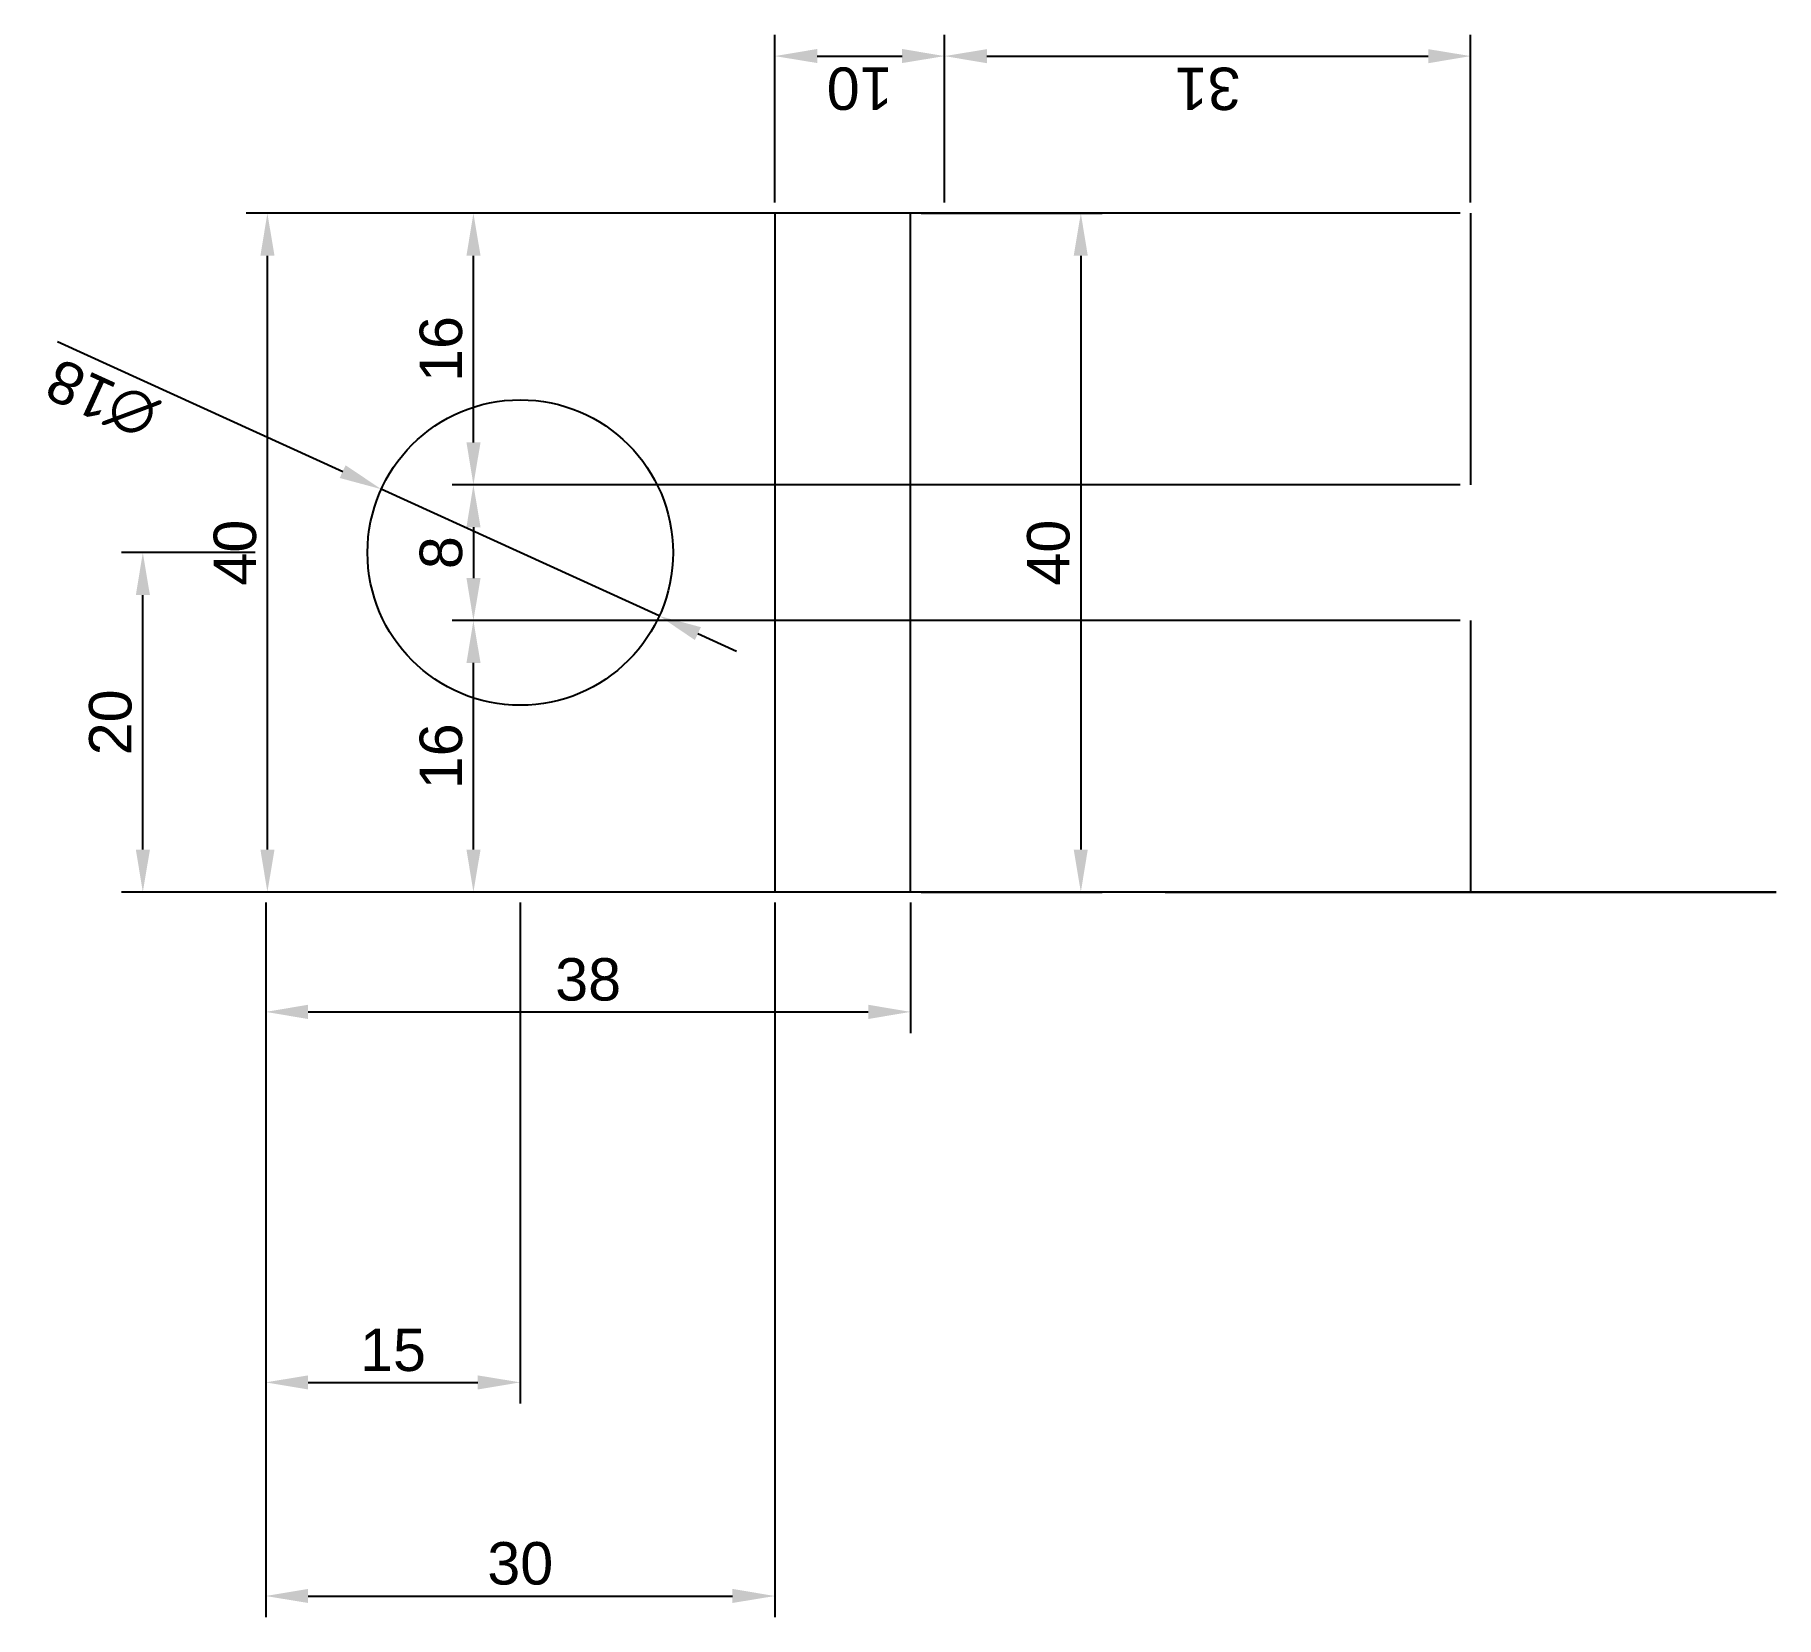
# Model space of a CAD drawing. Header units: millimetres. Extents: x 40 to 143, y 12 to 105.
import ezdxf

# ---------------------------------------------------------------- set-up
doc = ezdxf.new("R2010")
doc.units = ezdxf.units.MM
doc.styles.get("Standard").update_dxf_attribs({"font": 'arial.ttf'})
doc.dimstyles.new('ISO-25', dxfattribs={"dimtxt": 2.5, "dimasz": 2.5, "dimexe": 1.25, "dimexo": 0.625, "dimtad": 1, "dimtxsty": 'Standard', "dimcen": 2.5, "dimadec": 0, "dimazin": 0, "dimtfac": 1, "dimtmove": 0, "dimatfit": 3, "dimfxl": 1, "dimarcsym": 0})

# ---------------------------------------------------------------- blocks, each defined once
blk = doc.blocks.new('*D1')
at = {"color": 0, "lineweight": -2, "transparency": 16777216}
for p, q in [((53.74, 54.25), (53.74, 46.56)), ((91.74, 54.25), (91.74, 46.56)), ((56.24, 47.81), (89.24, 47.81))]:
    blk.add_line(p, q, dxfattribs=at)
at = {"color": 0, "transparency": 16777216}
for points in [[(56.24, 48.23), (56.24, 47.39), (53.74, 47.81)], [(89.24, 48.23), (89.24, 47.39), (91.74, 47.81)]]:
    blk.add_solid(points, dxfattribs=at)
at = {"layer": 'Defpoints', "color": 0, "transparency": 16777216}
for p in [(53.74, 54.87), (91.74, 54.87), (91.74, 47.81)]:
    blk.add_point(p, dxfattribs=at)
at = {"color": 0, "transparency": 16777216, "insert": (72.74, 49.71), "char_height": 2.5, "attachment_point": 5}
blk.add_mtext('38', dxfattribs=at)
blk = doc.blocks.new('*D2')
at = {"color": 0, "lineweight": -2, "transparency": 16777216}
for p, q in [((92.37, 94.87), (103.02, 94.87)), ((101.77, 92.37), (101.77, 57.37)), ((92.37, 54.87), (103.02, 54.87))]:
    blk.add_line(p, q, dxfattribs=at)
at = {"color": 0, "transparency": 16777216}
for points in [[(101.35, 92.37), (102.18, 92.37), (101.77, 94.87)], [(101.35, 57.37), (102.18, 57.37), (101.77, 54.87)]]:
    blk.add_solid(points, dxfattribs=at)
at = {"layer": 'Defpoints', "color": 0, "transparency": 16777216}
for p in [(91.74, 94.87), (91.74, 54.87), (101.77, 54.87)]:
    blk.add_point(p, dxfattribs=at)
at = {"color": 0, "transparency": 16777216, "insert": (99.87, 74.87), "char_height": 2.5, "attachment_point": 5, "rotation": 90}
blk.add_mtext('40', dxfattribs=at)
blk = doc.blocks.new('*D5')
at = {"color": 0, "lineweight": -2, "transparency": 16777216}
for p, q in [((124.12, 70.87), (64.73, 70.87)), ((65.98, 57.37), (65.98, 68.37)), ((124.12, 54.87), (64.73, 54.87))]:
    blk.add_line(p, q, dxfattribs=at)
at = {"color": 0, "transparency": 16777216}
for points in [[(65.57, 68.37), (66.4, 68.37), (65.98, 70.87)], [(65.57, 57.37), (66.4, 57.37), (65.98, 54.87)]]:
    blk.add_solid(points, dxfattribs=at)
at = {"layer": 'Defpoints', "color": 0, "transparency": 16777216}
for p in [(65.98, 70.87), (124.74, 70.87), (124.74, 54.87)]:
    blk.add_point(p, dxfattribs=at)
at = {"color": 0, "transparency": 16777216, "insert": (64.08, 62.87), "char_height": 2.5, "attachment_point": 5, "rotation": 90}
blk.add_mtext('16', dxfattribs=at)
blk = doc.blocks.new('*D6')
at = {"color": 0, "lineweight": -2, "transparency": 16777216}
for p, q in [((124.12, 94.87), (64.73, 94.87)), ((65.98, 81.37), (65.98, 92.37)), ((124.12, 78.87), (64.73, 78.87))]:
    blk.add_line(p, q, dxfattribs=at)
at = {"color": 0, "transparency": 16777216}
for points in [[(65.57, 92.37), (66.4, 92.37), (65.98, 94.87)], [(65.57, 81.37), (66.4, 81.37), (65.98, 78.87)]]:
    blk.add_solid(points, dxfattribs=at)
at = {"layer": 'Defpoints', "color": 0, "transparency": 16777216}
for p in [(65.98, 94.87), (124.74, 94.87), (124.74, 78.87)]:
    blk.add_point(p, dxfattribs=at)
at = {"color": 0, "transparency": 16777216, "insert": (64.08, 86.87), "char_height": 2.5, "attachment_point": 5, "rotation": 90}
blk.add_mtext('16', dxfattribs=at)
blk = doc.blocks.new('*D7')
at = {"color": 0, "lineweight": -2, "transparency": 16777216}
for p, q in [((124.12, 78.87), (64.73, 78.87)), ((65.98, 76.37), (65.98, 73.37)), ((124.12, 70.87), (64.73, 70.87))]:
    blk.add_line(p, q, dxfattribs=at)
at = {"color": 0, "transparency": 16777216}
for points in [[(65.57, 76.37), (66.4, 76.37), (65.98, 78.87)], [(65.57, 73.37), (66.4, 73.37), (65.98, 70.87)]]:
    blk.add_solid(points, dxfattribs=at)
at = {"layer": 'Defpoints', "color": 0, "transparency": 16777216}
for p in [(124.74, 78.87), (65.98, 70.87), (124.74, 70.87)]:
    blk.add_point(p, dxfattribs=at)
at = {"color": 0, "transparency": 16777216, "insert": (64.08, 74.87), "char_height": 2.5, "attachment_point": 5, "rotation": 90}
blk.add_mtext('8', dxfattribs=at)
blk = doc.blocks.new('*D8')
at = {"color": 0, "lineweight": -2, "transparency": 16777216}
for p, q in [((83.12, 94.87), (52.59, 94.87)), ((53.84, 57.37), (53.84, 92.37)), ((83.12, 54.87), (52.59, 54.87))]:
    blk.add_line(p, q, dxfattribs=at)
at = {"color": 0, "transparency": 16777216}
for points in [[(53.43, 92.37), (54.26, 92.37), (53.84, 94.87)], [(53.43, 57.37), (54.26, 57.37), (53.84, 54.87)]]:
    blk.add_solid(points, dxfattribs=at)
at = {"layer": 'Defpoints', "color": 0, "transparency": 16777216}
for p in [(53.84, 94.87), (83.74, 94.87), (83.74, 54.87)]:
    blk.add_point(p, dxfattribs=at)
at = {"color": 0, "transparency": 16777216, "insert": (51.94, 74.87), "char_height": 2.5, "attachment_point": 5, "rotation": 90}
blk.add_mtext('40', dxfattribs=at)
blk = doc.blocks.new('*D9')
at = {"color": 0, "lineweight": -2, "transparency": 16777216}
for p, q in [((83.74, 95.5), (83.74, 105.38)), ((93.74, 95.5), (93.74, 105.38)), ((86.24, 104.13), (91.24, 104.13))]:
    blk.add_line(p, q, dxfattribs=at)
at = {"color": 0, "transparency": 16777216}
for points in [[(86.24, 103.72), (86.24, 104.55), (83.74, 104.13)], [(91.24, 103.72), (91.24, 104.55), (93.74, 104.13)]]:
    blk.add_solid(points, dxfattribs=at)
at = {"layer": 'Defpoints', "color": 0, "transparency": 16777216}
for p in [(93.74, 104.13), (83.74, 94.87), (93.74, 94.87)]:
    blk.add_point(p, dxfattribs=at)
at = {"color": 0, "transparency": 16777216, "insert": (88.74, 102.23), "char_height": 2.5, "attachment_point": 5, "rotation": 180}
blk.add_mtext('10', dxfattribs=at)
blk = doc.blocks.new('*D10')
at = {"color": 0, "lineweight": -2, "transparency": 16777216}
for p, q in [((93.74, 95.5), (93.74, 105.38)), ((124.74, 95.5), (124.74, 105.38)), ((96.24, 104.13), (122.24, 104.13))]:
    blk.add_line(p, q, dxfattribs=at)
at = {"color": 0, "transparency": 16777216}
for points in [[(96.24, 103.71), (96.24, 104.54), (93.74, 104.13)], [(122.24, 103.71), (122.24, 104.54), (124.74, 104.13)]]:
    blk.add_solid(points, dxfattribs=at)
at = {"layer": 'Defpoints', "color": 0, "transparency": 16777216}
for p in [(124.74, 104.13), (93.74, 94.87), (124.74, 94.87)]:
    blk.add_point(p, dxfattribs=at)
at = {"color": 0, "transparency": 16777216, "insert": (109.24, 102.22), "char_height": 2.5, "attachment_point": 5, "rotation": 180}
blk.add_mtext('31', dxfattribs=at)
blk = doc.blocks.new('*D16')
at = {"color": 0, "lineweight": -2, "transparency": 16777216}
for p, q in [((53.12, 74.87), (45.25, 74.87)), ((46.5, 57.37), (46.5, 72.37)), ((53.12, 54.87), (45.25, 54.87))]:
    blk.add_line(p, q, dxfattribs=at)
at = {"color": 0, "transparency": 16777216}
for points in [[(46.09, 72.37), (46.92, 72.37), (46.5, 74.87)], [(46.09, 57.37), (46.92, 57.37), (46.5, 54.87)]]:
    blk.add_solid(points, dxfattribs=at)
at = {"layer": 'Defpoints', "color": 0, "transparency": 16777216}
for p in [(46.5, 74.87), (53.74, 74.87, -10), (53.74, 54.87)]:
    blk.add_point(p, dxfattribs=at)
at = {"color": 0, "transparency": 16777216, "insert": (44.6, 64.87), "char_height": 2.5, "attachment_point": 5, "rotation": 90}
blk.add_mtext('20', dxfattribs=at)
blk = doc.blocks.new('*D17')
at = {"color": 0, "lineweight": -2, "transparency": 16777216}
for p, q in [((41.47, 87.31), (58.28, 79.65)), ((76.93, 71.14), (60.55, 78.61)), ((79.2, 70.1), (81.48, 69.07))]:
    blk.add_line(p, q, dxfattribs=at)
at = {"color": 0, "transparency": 16777216}
for points in [[(58.1, 79.27), (58.45, 80.02), (60.55, 78.61)], [(79.03, 69.72), (79.38, 70.48), (76.93, 71.14)]]:
    blk.add_solid(points, dxfattribs=at)
at = {"layer": 'Defpoints', "color": 0, "transparency": 16777216}
for p in [(60.55, 78.61), (76.93, 71.14)]:
    blk.add_point(p, dxfattribs=at)
at = {"color": 0, "transparency": 16777216, "insert": (44.09, 83.95), "char_height": 2.5, "attachment_point": 5, "rotation": 155.486}
blk.add_mtext('∅18', dxfattribs=at)
blk = doc.blocks.new('*D18')
at = {"color": 0, "lineweight": -2, "transparency": 16777216}
for p, q in [((53.74, 54.25), (53.74, 24.73)), ((68.74, 54.25), (68.74, 24.73)), ((56.24, 25.98), (66.24, 25.98))]:
    blk.add_line(p, q, dxfattribs=at)
at = {"color": 0, "transparency": 16777216}
for points in [[(56.24, 26.39), (56.24, 25.56), (53.74, 25.98)], [(66.24, 26.39), (66.24, 25.56), (68.74, 25.98)]]:
    blk.add_solid(points, dxfattribs=at)
at = {"layer": 'Defpoints', "color": 0, "transparency": 16777216}
for p in [(53.74, 54.87), (68.74, 54.87), (68.74, 25.98)]:
    blk.add_point(p, dxfattribs=at)
at = {"color": 0, "transparency": 16777216, "insert": (61.24, 27.88), "char_height": 2.5, "attachment_point": 5}
blk.add_mtext('15', dxfattribs=at)
blk = doc.blocks.new('*D19')
at = {"color": 0, "lineweight": -2, "transparency": 16777216}
for p, q in [((53.74, 54.25), (53.74, 12.14)), ((83.74, 54.25), (83.74, 12.14)), ((56.24, 13.39), (81.24, 13.39))]:
    blk.add_line(p, q, dxfattribs=at)
at = {"color": 0, "transparency": 16777216}
for points in [[(56.24, 13.81), (56.24, 12.98), (53.74, 13.39)], [(81.24, 13.81), (81.24, 12.98), (83.74, 13.39)]]:
    blk.add_solid(points, dxfattribs=at)
at = {"layer": 'Defpoints', "color": 0, "transparency": 16777216}
for p in [(53.74, 54.87), (83.74, 54.87), (83.74, 13.39)]:
    blk.add_point(p, dxfattribs=at)
at = {"color": 0, "transparency": 16777216, "insert": (68.74, 15.3), "char_height": 2.5, "attachment_point": 5}
blk.add_mtext('30', dxfattribs=at)

msp = doc.modelspace()

# ---------------------------------------------------------------- linework, layer by layer
for p, q in [((83.741, 94.874, 9.413), (83.741, 54.874, 9.413)), ((91.741, 54.874, 44.413), (91.741, 94.874, 44.413)), ((124.741, 78.874, 80.413), (124.741, 94.874, 80.413))]:
    msp.add_line(p, q)
at = {"extrusion": (0, -1, 0)}
msp.add_line((124.741, 54.874, 80.413), (124.741, 70.874, 80.413), dxfattribs=at)
msp.add_circle((68.741, 74.874, 9.413), 9)
for radius in [18, 10]:
    msp.add_circle((124.741, 62.413, -54.874), radius, dxfattribs=at)

# ---------------------------------------------------------------- dimensions: what is measured, and where the dimension line sits
for p1, p2, distance, picture, middle in [((83.741, 94.874, 80.413), (93.741, 94.874, 80.413), 9.259, '*D9', (88.741, 102.232, 80.413)), ((93.741, 94.874, 80.413), (124.741, 94.874, 80.413), 9.252, '*D10', (109.241, 102.224, 80.413))]:
    dim = msp.add_aligned_dim(p1=p1, p2=p2, distance=distance, dimstyle='ISO-25')
    dim.commit()
    dim.dimension.update_dxf_attribs({"geometry": picture, "text_midpoint": middle})
for base, p1, p2, picture, middle in [((53.844, 94.874, 80.413), (83.741, 54.874, 80.413), (83.741, 94.874, 80.413), '*D8', (51.943, 74.874, 80.413)), ((65.982, 94.874, 80.413), (124.741, 78.874, 80.413), (124.741, 94.874, 80.413), '*D6', (64.081, 86.874, 80.413)), ((101.767, 54.874, -0.587), (91.741, 94.874, -0.587), (91.741, 54.874, -0.587), '*D2', (99.866, 74.874, -0.587)), ((65.982, 70.874, 80.413), (124.741, 78.874, 80.413), (124.741, 70.874, 80.413), '*D7', (64.081, 74.874, 80.413)), ((46.503, 74.874, 9.413), (53.741, 54.874, 9.413), (53.741, 74.874, -0.587), '*D16', (44.602, 64.874, 9.413)), ((65.982, 70.874, 80.413), (124.741, 54.874, 80.413), (124.741, 70.874, 80.413), '*D5', (64.081, 62.874, 80.413))]:
    dim = msp.add_linear_dim(base=base, p1=p1, p2=p2, angle=90, dimstyle='ISO-25')
    dim.commit()
    dim.dimension.update_dxf_attribs({"geometry": picture, "text_midpoint": middle})
dim = msp.add_diameter_dim_2p(p1=(76.93, 71.14, 9.413), p2=(60.552, 78.608, 9.413), dimstyle='ISO-25')
dim.commit()
dim.dimension.update_dxf_attribs({"geometry": '*D17', "text_midpoint": (44.91, 85.742, 9.413), "dimtype": 163})
for base, p1, p2, picture, middle in [((91.741, 47.809, -0.587), (53.741, 54.874, -0.587), (91.741, 54.874, -0.587), '*D1', (72.741, 49.711, -0.587)), ((68.741, 25.976, 9.413), (53.741, 54.874, 9.413), (68.741, 54.874, 9.413), '*D18', (61.241, 27.877, 9.413)), ((83.741, 13.394, 9.413), (53.741, 54.874, 9.413), (83.741, 54.874, 9.413), '*D19', (68.741, 15.296, 9.413))]:
    dim = msp.add_linear_dim(base=base, p1=p1, p2=p2, dimstyle='ISO-25')
    dim.commit()
    dim.dimension.update_dxf_attribs({"geometry": picture, "text_midpoint": middle})

doc.saveas('drawing.dxf')
